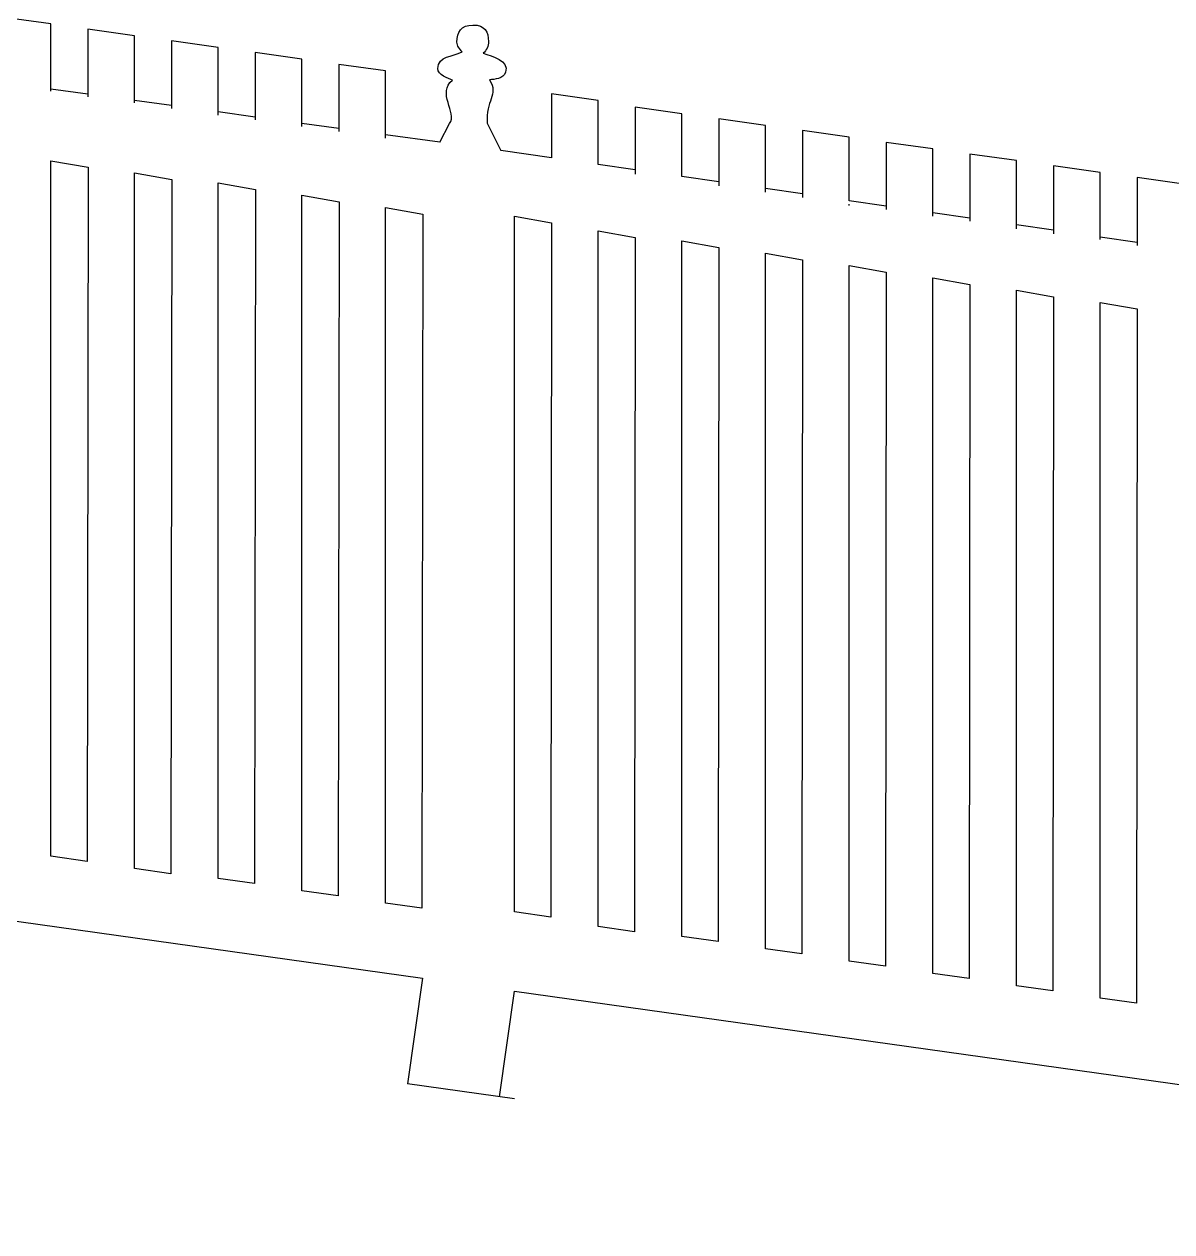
# Model space of a CAD drawing. Extents: x -294 to 276, y -108 to 146.
# Drawn here: x 64.71 to 95.53, y 69.3 to 101.74 of the extents above; entities that cross this region are included whole.
import ezdxf

# ---------------------------------------------------------------- set-up
doc = ezdxf.new("R2010")
doc.units = 0
doc.header["$MEASUREMENT"] = 0
doc.layers.add('OUTLINE', color=7, linetype='CONTINUOUS')

msp = doc.modelspace()

# ---------------------------------------------------------------- linework, layer by layer
at = {"layer": 'OUTLINE', "color": 1}
for points, knots in [([(77.0519, 104.4762), (77.0519, 104.4762), (77.4527, 107.3162), (77.4527, 107.3162), (77.4527, 107.3162), (77.4527, 107.3162), (103.1611, 103.7031), (103.1611, 103.7031), (103.1611, 103.7031), (103.1611, 103.7031), (102.7583, 100.8489), (102.7583, 100.8489)], [0, 0, 0, 0, 0.25, 0.25, 0.25, 0.25, 0.5, 0.5, 0.5, 0.5, 1, 1, 1, 1]), ([(65.4257, 99.9423), (65.4257, 99.9423), (65.4257, 101.7481), (65.4257, 101.7481), (65.4257, 101.7481), (65.4257, 101.7481), (64.1721, 101.9239), (64.1721, 101.9239), (64.1721, 101.9239), (64.1721, 101.9239), (64.1721, 100.0971), (64.1721, 100.0971)], [0, 0, 0, 0, 0.25, 0.25, 0.25, 0.25, 0.5, 0.5, 0.5, 0.5, 1, 1, 1, 1]), ([(67.6731, 99.6273), (67.6731, 99.6273), (67.6731, 101.4327), (67.6731, 101.4327), (67.6731, 101.4327), (67.6731, 101.4327), (66.4201, 101.6085), (66.4201, 101.6085), (66.4201, 101.6085), (66.4201, 101.6085), (66.4201, 99.7861), (66.4201, 99.7861)], [0, 0, 0, 0, 0.25, 0.25, 0.25, 0.25, 0.5, 0.5, 0.5, 0.5, 1, 1, 1, 1]), ([(75.8681, 98.5713), (75.8681, 98.5713), (76.1359, 99.0755), (76.1359, 99.0755), (76.1359, 99.0755), (76.3425, 99.3575), (75.7849, 99.9093), (76.2127, 100.2425), (76.2127, 100.2425), (76.1073, 100.2779), (75.8089, 100.3853), (75.8169, 100.5473), (75.8169, 100.5473), (75.8345, 100.9051), (76.2047, 100.8533), (76.4725, 100.9967), (76.4725, 100.9967), (76.4083, 101.0723), (76.3309, 101.1645), (76.3309, 101.2635), (76.3309, 101.2635), (76.3309, 101.5229), (76.4429, 101.7199), (76.7611, 101.7199), (76.7611, 101.7199), (77.0791, 101.7199), (77.1783, 101.5361), (77.1783, 101.2767), (77.1783, 101.2767), (77.1783, 101.1591), (77.1249, 101.0253), (77.0375, 100.9639), (77.0375, 100.9639), (77.2819, 100.8635), (77.7335, 100.7785), (77.6395, 100.4541), (77.6395, 100.4541), (77.5831, 100.2595), (77.3361, 100.2693), (77.2043, 100.2441), (77.2043, 100.2441), (77.4707, 99.8387), (77.0833, 99.6889), (77.1475, 99.0857), (77.1475, 99.0857), (77.1475, 99.0857), (77.5115, 98.3527), (77.5115, 98.3527)], [0, 0, 0, 0, 0.0769231, 0.0769231, 0.0769231, 0.0769231, 0.1538462, 0.1538462, 0.1538462, 0.1538462, 0.2307692, 0.2307692, 0.2307692, 0.2307692, 0.3076923, 0.3076923, 0.3076923, 0.3076923, 0.3846154, 0.3846154, 0.3846154, 0.3846154, 0.4615385, 0.4615385, 0.4615385, 0.4615385, 0.5384615, 0.5384615, 0.5384615, 0.5384615, 0.6153846, 0.6153846, 0.6153846, 0.6153846, 0.6923077, 0.6923077, 0.6923077, 0.6923077, 0.7692308, 0.7692308, 0.7692308, 0.7692308, 0.8461538, 0.8461538, 0.8461538, 0.8461538, 1, 1, 1, 1]), ([(69.9207, 99.3021), (69.9207, 99.3021), (69.9207, 101.1173), (69.9207, 101.1173), (69.9207, 101.1173), (69.9207, 101.1173), (68.6679, 101.2931), (68.6679, 101.2931), (68.6679, 101.2931), (68.6679, 101.2931), (68.6679, 99.4753), (68.6679, 99.4753)], [0, 0, 0, 0, 0.25, 0.25, 0.25, 0.25, 0.5, 0.5, 0.5, 0.5, 1, 1, 1, 1]), ([(72.1681, 98.9913), (72.1681, 98.9913), (72.1681, 100.8021), (72.1681, 100.8021), (72.1681, 100.8021), (72.1681, 100.8021), (70.9155, 100.9779), (70.9155, 100.9779), (70.9155, 100.9779), (70.9155, 100.9779), (70.9155, 99.1729), (70.9155, 99.1729)], [0, 0, 0, 0, 0.25, 0.25, 0.25, 0.25, 0.5, 0.5, 0.5, 0.5, 1, 1, 1, 1]), ([(74.4155, 98.6825), (74.4155, 98.6825), (74.4155, 100.4867), (74.4155, 100.4867), (74.4155, 100.4867), (74.4155, 100.4867), (73.1631, 100.6625), (73.1631, 100.6625), (73.1631, 100.6625), (73.1631, 100.6625), (73.1631, 98.8581), (73.1631, 98.8581)], [0, 0, 0, 0, 0.25, 0.25, 0.25, 0.25, 0.5, 0.5, 0.5, 0.5, 1, 1, 1, 1]), ([(80.1257, 97.9743), (80.1257, 97.9743), (80.1257, 99.6917), (80.1257, 99.6917), (80.1257, 99.6917), (80.1257, 99.6917), (78.8725, 99.8675), (78.8725, 99.8675), (78.8725, 99.8675), (78.8725, 99.8675), (78.8725, 98.1557), (78.8725, 98.1557)], [0, 0, 0, 0, 0.25, 0.25, 0.25, 0.25, 0.5, 0.5, 0.5, 0.5, 1, 1, 1, 1]), ([(82.3707, 97.6495), (82.3707, 97.6495), (82.3707, 99.3381), (82.3707, 99.3381), (82.3707, 99.3381), (82.3707, 99.3381), (81.1157, 99.5141), (81.1157, 99.5141), (81.1157, 99.5141), (81.1157, 99.5141), (81.1157, 97.7159), (81.1157, 97.7159)], [0, 0, 0, 0, 0.25, 0.25, 0.25, 0.25, 0.5, 0.5, 0.5, 0.5, 1, 1, 1, 1]), ([(84.6181, 97.2251), (84.6181, 97.2251), (84.6181, 99.0227), (84.6181, 99.0227), (84.6181, 99.0227), (84.6181, 99.0227), (83.3639, 99.1987), (83.3639, 99.1987), (83.3639, 99.1987), (83.3639, 99.1987), (83.3639, 97.4007), (83.3639, 97.4007)], [0, 0, 0, 0, 0.25, 0.25, 0.25, 0.25, 0.5, 0.5, 0.5, 0.5, 1, 1, 1, 1]), ([(86.8657, 96.9991), (86.8657, 96.9991), (86.8657, 98.7075), (86.8657, 98.7075), (86.8657, 98.7075), (86.8657, 98.7075), (85.6117, 98.8833), (85.6117, 98.8833), (85.6117, 98.8833), (85.6117, 98.8833), (85.6117, 97.0859), (85.6117, 97.0859)], [0, 0, 0, 0, 0.25, 0.25, 0.25, 0.25, 0.5, 0.5, 0.5, 0.5, 1, 1, 1, 1]), ([(89.1131, 96.5855), (89.1131, 96.5855), (89.1131, 98.3921), (89.1131, 98.3921), (89.1131, 98.3921), (89.1131, 98.3921), (87.8597, 98.5679), (87.8597, 98.5679), (87.8597, 98.5679), (87.8597, 98.5679), (87.8597, 96.7611), (87.8597, 96.7611)], [0, 0, 0, 0, 0.25, 0.25, 0.25, 0.25, 0.5, 0.5, 0.5, 0.5, 1, 1, 1, 1]), ([(66.3998, 79.2468), (66.3998, 79.2468), (66.4225, 97.8981), (66.4225, 97.8981), (66.4225, 97.8981), (66.4225, 97.8981), (65.4267, 98.075), (65.4267, 98.075), (65.4267, 98.075), (65.4267, 98.075), (65.4268, 79.3855), (65.4268, 79.3855), (65.4268, 79.3855), (65.4268, 79.3855), (66.3998, 79.2468), (66.3998, 79.2468)], [0, 0, 0, 0, 0.2, 0.2, 0.2, 0.2, 0.4, 0.4, 0.4, 0.4, 0.6, 0.6, 0.6, 0.6, 1, 1, 1, 1]), ([(91.3605, 96.2479), (91.3605, 96.2479), (91.3605, 98.0769), (91.3605, 98.0769), (91.3605, 98.0769), (91.3605, 98.0769), (90.1065, 98.2527), (90.1065, 98.2527), (90.1065, 98.2527), (90.1065, 98.2527), (90.1065, 96.4463), (90.1065, 96.4463)], [0, 0, 0, 0, 0.25, 0.25, 0.25, 0.25, 0.5, 0.5, 0.5, 0.5, 1, 1, 1, 1]), ([(68.647, 78.916), (68.647, 78.916), (68.6697, 97.5673), (68.6697, 97.5673), (68.6697, 97.5673), (68.6697, 97.5673), (67.6739, 97.7442), (67.6739, 97.7442), (67.6739, 97.7442), (67.6739, 97.7442), (67.674, 79.0547), (67.674, 79.0547), (67.674, 79.0547), (67.674, 79.0547), (68.647, 78.916), (68.647, 78.916)], [0, 0, 0, 0, 0.2, 0.2, 0.2, 0.2, 0.4, 0.4, 0.4, 0.4, 0.6, 0.6, 0.6, 0.6, 1, 1, 1, 1]), ([(93.6081, 95.9557), (93.6081, 95.9557), (93.6081, 97.7615), (93.6081, 97.7615), (93.6081, 97.7615), (93.6081, 97.7615), (92.3545, 97.9373), (92.3545, 97.9373), (92.3545, 97.9373), (92.3545, 97.9373), (92.3545, 96.1105), (92.3545, 96.1105)], [0, 0, 0, 0, 0.25, 0.25, 0.25, 0.25, 0.5, 0.5, 0.5, 0.5, 1, 1, 1, 1]), ([(70.8942, 78.6514), (70.8942, 78.6514), (70.9169, 97.3027), (70.9169, 97.3027), (70.9169, 97.3027), (70.9169, 97.3027), (69.9211, 97.4796), (69.9211, 97.4796), (69.9211, 97.4796), (69.9211, 97.4796), (69.9212, 78.7901), (69.9212, 78.7901), (69.9212, 78.7901), (69.9212, 78.7901), (70.8942, 78.6514), (70.8942, 78.6514)], [0, 0, 0, 0, 0.2, 0.2, 0.2, 0.2, 0.4, 0.4, 0.4, 0.4, 0.6, 0.6, 0.6, 0.6, 1, 1, 1, 1]), ([(95.8555, 95.6407), (95.8555, 95.6407), (95.8555, 97.4461), (95.8555, 97.4461), (95.8555, 97.4461), (95.8555, 97.4461), (94.6025, 97.6219), (94.6025, 97.6219), (94.6025, 97.6219), (94.6025, 97.6219), (94.6025, 95.7995), (94.6025, 95.7995)], [0, 0, 0, 0, 0.25, 0.25, 0.25, 0.25, 0.5, 0.5, 0.5, 0.5, 1, 1, 1, 1]), ([(73.1414, 78.3208), (73.1414, 78.3208), (73.1641, 96.9721), (73.1641, 96.9721), (73.1641, 96.9721), (73.1641, 96.9721), (72.1683, 97.149), (72.1683, 97.149), (72.1683, 97.149), (72.1683, 97.149), (72.1684, 78.4595), (72.1684, 78.4595), (72.1684, 78.4595), (72.1684, 78.4595), (73.1414, 78.3208), (73.1414, 78.3208)], [0, 0, 0, 0, 0.2, 0.2, 0.2, 0.2, 0.4, 0.4, 0.4, 0.4, 0.6, 0.6, 0.6, 0.6, 1, 1, 1, 1]), ([(75.3886, 77.9902), (75.3886, 77.9902), (75.4113, 96.6415), (75.4113, 96.6415), (75.4113, 96.6415), (75.4113, 96.6415), (74.4155, 96.8184), (74.4155, 96.8184), (74.4155, 96.8184), (74.4155, 96.8184), (74.4156, 78.1289), (74.4156, 78.1289), (74.4156, 78.1289), (74.4156, 78.1289), (75.3886, 77.9902), (75.3886, 77.9902)], [0, 0, 0, 0, 0.2, 0.2, 0.2, 0.2, 0.4, 0.4, 0.4, 0.4, 0.6, 0.6, 0.6, 0.6, 1, 1, 1, 1]), ([(78.8514, 77.755), (78.8514, 77.755), (78.8741, 96.4063), (78.8741, 96.4063), (78.8741, 96.4063), (78.8741, 96.4063), (77.8783, 96.5832), (77.8783, 96.5832), (77.8783, 96.5832), (77.8783, 96.5832), (77.8784, 77.8937), (77.8784, 77.8937), (77.8784, 77.8937), (77.8784, 77.8937), (78.8514, 77.755), (78.8514, 77.755)], [0, 0, 0, 0, 0.2, 0.2, 0.2, 0.2, 0.4, 0.4, 0.4, 0.4, 0.6, 0.6, 0.6, 0.6, 1, 1, 1, 1]), ([(81.0988, 77.358), (81.0988, 77.358), (81.1215, 96.0093), (81.1215, 96.0093), (81.1215, 96.0093), (81.1215, 96.0093), (80.1257, 96.1862), (80.1257, 96.1862), (80.1257, 96.1862), (80.1257, 96.1862), (80.1258, 77.4967), (80.1258, 77.4967), (80.1258, 77.4967), (80.1258, 77.4967), (81.0988, 77.358), (81.0988, 77.358)], [0, 0, 0, 0, 0.2, 0.2, 0.2, 0.2, 0.4, 0.4, 0.4, 0.4, 0.6, 0.6, 0.6, 0.6, 1, 1, 1, 1]), ([(83.346, 77.0934), (83.346, 77.0934), (83.3687, 95.7447), (83.3687, 95.7447), (83.3687, 95.7447), (83.3687, 95.7447), (82.3729, 95.9216), (82.3729, 95.9216), (82.3729, 95.9216), (82.3729, 95.9216), (82.373, 77.2321), (82.373, 77.2321), (82.373, 77.2321), (82.373, 77.2321), (83.346, 77.0934), (83.346, 77.0934)], [0, 0, 0, 0, 0.2, 0.2, 0.2, 0.2, 0.4, 0.4, 0.4, 0.4, 0.6, 0.6, 0.6, 0.6, 1, 1, 1, 1]), ([(85.5932, 76.7626), (85.5932, 76.7626), (85.6159, 95.4139), (85.6159, 95.4139), (85.6159, 95.4139), (85.6159, 95.4139), (84.6201, 95.5908), (84.6201, 95.5908), (84.6201, 95.5908), (84.6201, 95.5908), (84.6202, 76.9013), (84.6202, 76.9013), (84.6202, 76.9013), (84.6202, 76.9013), (85.5932, 76.7626), (85.5932, 76.7626)], [0, 0, 0, 0, 0.2, 0.2, 0.2, 0.2, 0.4, 0.4, 0.4, 0.4, 0.6, 0.6, 0.6, 0.6, 1, 1, 1, 1]), ([(87.8404, 76.4318), (87.8404, 76.4318), (87.8631, 95.0831), (87.8631, 95.0831), (87.8631, 95.0831), (87.8631, 95.0831), (86.8673, 95.26), (86.8673, 95.26), (86.8673, 95.26), (86.8673, 95.26), (86.8674, 76.5705), (86.8674, 76.5705), (86.8674, 76.5705), (86.8674, 76.5705), (87.8404, 76.4318), (87.8404, 76.4318)], [0, 0, 0, 0, 0.2, 0.2, 0.2, 0.2, 0.4, 0.4, 0.4, 0.4, 0.6, 0.6, 0.6, 0.6, 1, 1, 1, 1]), ([(90.0876, 76.101), (90.0876, 76.101), (90.1103, 94.7523), (90.1103, 94.7523), (90.1103, 94.7523), (90.1103, 94.7523), (89.1145, 94.9292), (89.1145, 94.9292), (89.1145, 94.9292), (89.1145, 94.9292), (89.1146, 76.2397), (89.1146, 76.2397), (89.1146, 76.2397), (89.1146, 76.2397), (90.0876, 76.101), (90.0876, 76.101)], [0, 0, 0, 0, 0.2, 0.2, 0.2, 0.2, 0.4, 0.4, 0.4, 0.4, 0.6, 0.6, 0.6, 0.6, 1, 1, 1, 1]), ([(92.335, 75.7702), (92.335, 75.7702), (92.3577, 94.4215), (92.3577, 94.4215), (92.3577, 94.4215), (92.3577, 94.4215), (91.3619, 94.5984), (91.3619, 94.5984), (91.3619, 94.5984), (91.3619, 94.5984), (91.362, 75.9089), (91.362, 75.9089), (91.362, 75.9089), (91.362, 75.9089), (92.335, 75.7702), (92.335, 75.7702)], [0, 0, 0, 0, 0.2, 0.2, 0.2, 0.2, 0.4, 0.4, 0.4, 0.4, 0.6, 0.6, 0.6, 0.6, 1, 1, 1, 1]), ([(94.5822, 75.4394), (94.5822, 75.4394), (94.6049, 94.0907), (94.6049, 94.0907), (94.6049, 94.0907), (94.6049, 94.0907), (93.6091, 94.2676), (93.6091, 94.2676), (93.6091, 94.2676), (93.6091, 94.2676), (93.6092, 75.5781), (93.6092, 75.5781), (93.6092, 75.5781), (93.6092, 75.5781), (94.5822, 75.4394), (94.5822, 75.4394)], [0, 0, 0, 0, 0.2, 0.2, 0.2, 0.2, 0.4, 0.4, 0.4, 0.4, 0.6, 0.6, 0.6, 0.6, 1, 1, 1, 1]), ([(49.2821, 76.7809), (49.2821, 76.7809), (49.6959, 79.7247), (49.6959, 79.7247), (49.6959, 79.7247), (49.6959, 79.7247), (75.4019, 76.1119), (75.4019, 76.1119), (75.4019, 76.1119), (75.4019, 76.1119), (75.0013, 73.2733), (75.0013, 73.2733)], [0, 0, 0, 0, 0.25, 0.25, 0.25, 0.25, 0.5, 0.5, 0.5, 0.5, 1, 1, 1, 1]), ([(77.4775, 72.9239), (77.4775, 72.9239), (77.8783, 75.7639), (77.8783, 75.7639), (77.8783, 75.7639), (77.8783, 75.7639), (103.5867, 72.1508), (103.5867, 72.1508), (103.5867, 72.1508), (103.5867, 72.1508), (103.1839, 69.2966), (103.1839, 69.2966)], [0, 0, 0, 0, 0.25, 0.25, 0.25, 0.25, 0.5, 0.5, 0.5, 0.5, 1, 1, 1, 1])]:
    msp.add_open_spline(points, degree=3, knots=knots, dxfattribs=at)
for points in [[(66.4201, 99.8633), (66.4201, 99.8633), (65.4257, 99.9991), (65.4257, 99.9991)], [(68.6679, 99.5559), (68.6679, 99.5559), (67.6731, 99.6919), (67.6731, 99.6919)], [(70.9155, 99.2485), (70.9155, 99.2485), (69.9207, 99.3845), (69.9207, 99.3845)], [(73.1631, 98.9411), (73.1631, 98.9411), (72.1681, 99.0771), (72.1681, 99.0771)], [(75.8681, 98.5713), (75.8681, 98.5713), (74.4155, 98.7697), (74.4155, 98.7697)], [(78.8725, 98.1557), (78.8725, 98.1557), (77.5115, 98.3527), (77.5115, 98.3527)], [(81.1157, 97.8311), (81.1157, 97.8311), (80.1255, 97.9743), (80.1255, 97.9743)], [(83.3639, 97.5059), (83.3639, 97.5059), (82.3707, 97.6495), (82.3707, 97.6495)], [(85.6117, 97.1807), (85.6117, 97.1807), (84.6181, 97.3243), (84.6181, 97.3243)], [(87.8597, 96.8555), (87.8597, 96.8555), (86.8657, 96.9991), (86.8657, 96.9991)], [(86.8657, 96.8695), (86.8657, 96.8695), (86.8657, 96.9101), (86.8657, 96.9101)], [(90.1065, 96.5305), (90.1065, 96.5305), (89.1131, 96.6741), (89.1131, 96.6741)], [(92.3545, 96.2055), (92.3545, 96.2055), (91.3605, 96.3491), (91.3605, 96.3491)], [(94.6025, 95.8805), (94.6025, 95.8805), (93.6081, 96.0241), (93.6081, 96.0241)], [(77.8783, 72.8672), (77.8783, 72.8672), (75.0012, 73.2731), (75.0012, 73.2731)]]:
    msp.add_open_spline(points, degree=3, dxfattribs=at)

doc.saveas('drawing.dxf')
